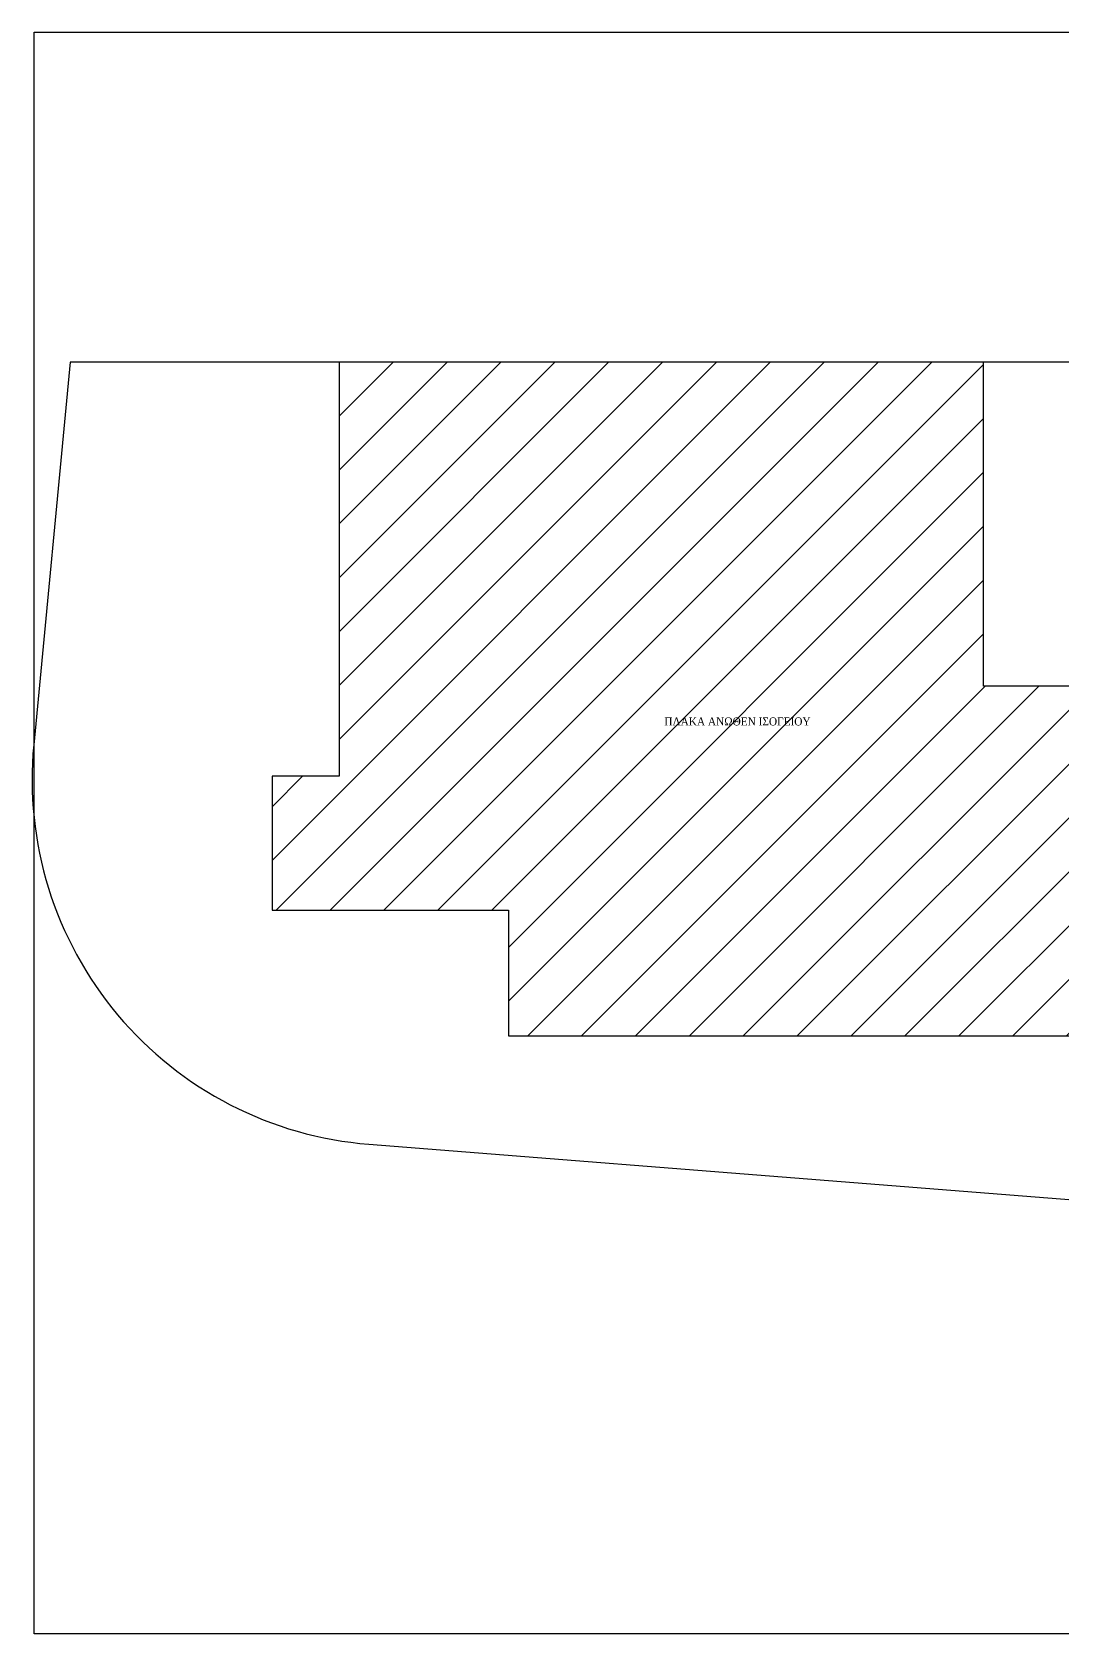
# Model space of a CAD drawing. Header units: millimetres. Extents: x -2171 to 1563, y -1758 to -1505.
# Drawn here: x -1576.7 to -1550.93, y -1684.86 to -1644.82 of the extents above; entities that cross this region are included whole.
import ezdxf

# ---------------------------------------------------------------- set-up
doc = ezdxf.new("R2010")
doc.units = ezdxf.units.MM
for name, color, linetype in [('-S_TEXT', 3, 'Continuous'), ('Col_Det_Fill', 7, 'Continuous'), ('Geo_Lines', 7, 'Continuous'), ('Geo_Lines_Foundation', 7, 'Continuous'), ('Text_Reinf_Slab_Foundation', 7, 'Continuous')]:
    doc.layers.add(name, color=color, linetype=linetype)
doc.styles.add('S1TmsNwRmn11_b_934_161', font='times.ttf', dxfattribs={"width": 0.933629, "height": 0.001087})

msp = doc.modelspace()

# ---------------------------------------------------------------- hatches: boundary and pattern name
at = {"layer": 'Geo_Lines_Foundation', "ltscale": 0.5, "transparency": 33554572}
h = msp.add_hatch(dxfattribs=at)
h.set_pattern_fill('ANSI31', scale=0.3)
h.set_pattern_definition([(45, (-1695.2903, -1726.8088), (-0.673519, 0.673519), [])])
h.paths.add_polyline_path([(-1570.7022, -1666.7737), (-1570.702, -1663.4239), (-1569.0223, -1663.4239), (-1569.022, -1653.0739), (-1552.9109, -1653.0735), (-1552.9109, -1661.174), (-1550.3553, -1661.1739), (-1550.3553, -1658.1239), (-1542.555, -1658.1239), (-1542.555, -1661.4239), (-1542.305, -1661.4239), (-1542.305, -1661.1739), (-1540.305, -1661.1739), (-1540.305, -1661.4239), (-1540.2548, -1661.4239), (-1540.2548, -1662.9739), (-1547.1047, -1662.9739), (-1547.1047, -1662.9239), (-1549.7547, -1662.9239), (-1549.7547, -1663.2239), (-1549.4046, -1663.2239), (-1549.4046, -1667.4169), (-1549.4046, -1669.9125), (-1564.7893, -1669.9144), (-1564.7891, -1666.7737)])
h.paths.add_polyline_path([(-1547.8876, -1662.895), (-1548.543, -1662.895), (-1548.543, -1662.5205), (-1547.8876, -1662.5205)], flags=24)
h.paths.add_polyline_path([(-1542.7137, -1660.0657), (-1543.1913, -1660.0657), (-1543.1913, -1659.6869), (-1542.7137, -1659.6869)], flags=24)

# ---------------------------------------------------------------- linework, layer by layer
at = {"layer": '-S_TEXT', "ltscale": 5}
msp.add_lwpolyline([(-1576.6466, -1644.8186), (-1518.4991, -1644.8186), (-1518.4991, -1684.8633), (-1576.6466, -1684.8633)], close=True, dxfattribs=at)
at = {"layer": 'Col_Det_Fill', "color": 94, "ltscale": 0.5}
msp.add_lwpolyline([(-1540.0051, -1663.2239), (-1540.0051, -1658.1239), (-1550.3553, -1658.1239), (-1550.3553, -1661.1739), (-1552.9109, -1661.174), (-1552.9109, -1653.0735), (-1569.022, -1653.0739), (-1569.0223, -1663.4239), (-1570.702, -1663.4239), (-1570.7022, -1666.7737), (-1564.7891, -1666.7737), (-1564.7893, -1669.9144), (-1549.1042, -1669.9125), (-1549.1042, -1663.2239)], close=True, dxfattribs=at)
at = {"layer": 'Geo_Lines', "color": 94, "ltscale": 0.5}
msp.add_lwpolyline([(-1575.7482, -1653.0739), (-1576.6606, -1662.6369, 0.4189744), (-1568.2787, -1672.621), (-1530.9516, -1675.5723, 0.4025719), (-1521.1581, -1667.5461), (-1519.3766, -1651.3382), (-1545.224, -1650.9741), (-1545.2482, -1653.0739)], format="xyb", close=True, dxfattribs=at)

# ---------------------------------------------------------------- texts
at = {"layer": 'Text_Reinf_Slab_Foundation', "color": 7, "style": 'S1TmsNwRmn11_b_934_161', "width": 0.933629}
msp.add_text('ΠΛΑΚΑ ΑΝΩΘΕΝ ΙΣΟΓΕΙΟΥ', height=0.2, dxfattribs=at).set_placement((-1560.8934, -1662.1518))

doc.saveas('drawing.dxf')
